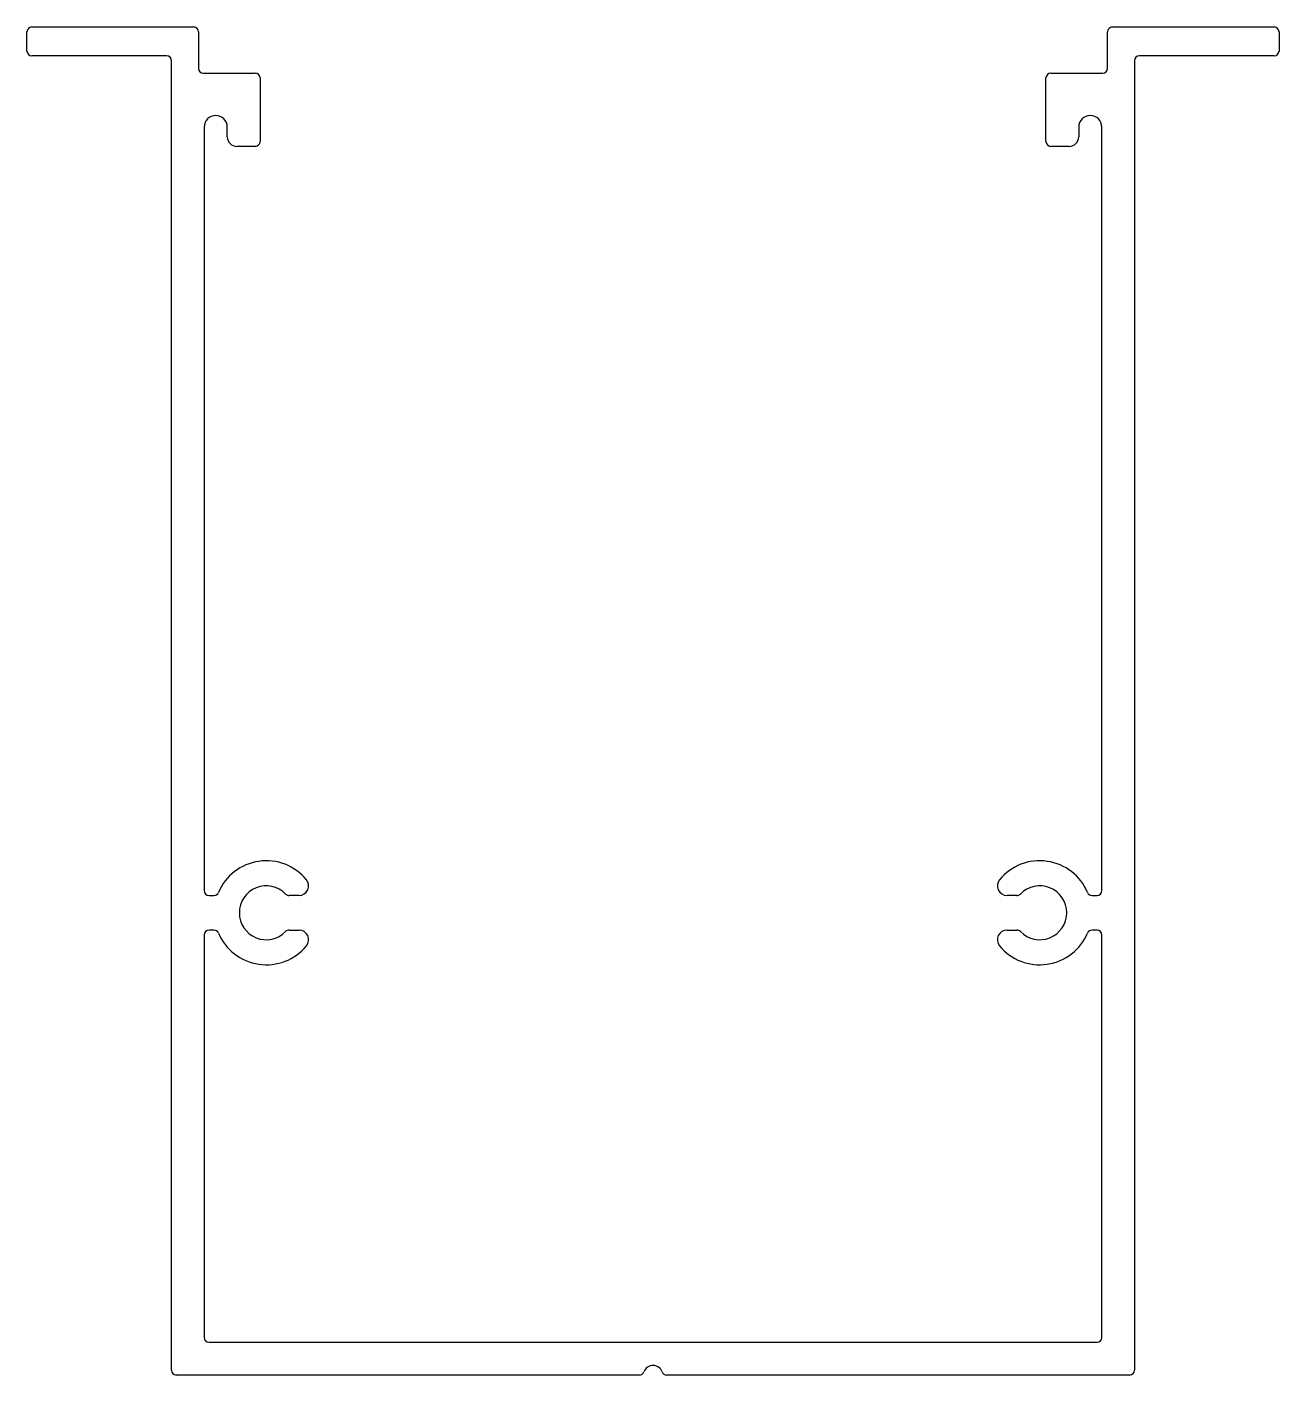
# Model space of a CAD drawing. Extents: x 995.5 to 1060.5, y 653.3 to 723.3.
import ezdxf

# ---------------------------------------------------------------- set-up
doc = ezdxf.new("R2010")
doc.units = 0
doc.layers.get('0').update_dxf_attribs({"linetype": 'CONTINUOUS'})

msp = doc.modelspace()

# ---------------------------------------------------------------- linework, layer by layer
for p, q in [((995.791, 723.289), (1004.191, 723.289)), ((1051.891, 723.289), (1060.291, 723.289)), ((995.541, 722.039), (995.541, 723.039)), ((1004.441, 723.039), (1004.441, 721.139)), ((1051.641, 721.139), (1051.641, 723.039)), ((1060.541, 723.039), (1060.541, 722.039)), ((1002.791, 721.789), (995.791, 721.789)), ((1060.291, 721.789), (1053.291, 721.789)), ((1003.041, 653.539), (1003.041, 721.539)), ((1053.041, 721.539), (1053.041, 653.539)), ((1004.691, 720.889), (1007.391, 720.889)), ((1007.641, 720.639), (1007.641, 717.339)), ((1048.441, 717.339), (1048.441, 720.639)), ((1048.691, 720.889), (1051.391, 720.889)), ((1004.741, 718.089), (1004.741, 678.441)), ((1005.941, 717.589), (1005.941, 718.089)), ((1050.141, 718.089), (1050.141, 717.589)), ((1051.341, 678.441), (1051.341, 718.089)), ((1007.391, 717.089), (1006.441, 717.089)), ((1049.641, 717.089), (1048.691, 717.089)), ((1004.991, 678.191), (1005.249, 678.191)), ((1009.663, 678.191), (1009.149, 678.191)), ((1046.932, 678.191), (1046.419, 678.191)), ((1050.832, 678.191), (1051.091, 678.191)), ((1005.249, 676.391), (1004.991, 676.391)), ((1009.149, 676.391), (1009.663, 676.391)), ((1046.419, 676.391), (1046.932, 676.391)), ((1051.091, 676.391), (1050.832, 676.391)), ((1004.741, 676.141), (1004.741, 655.239)), ((1051.341, 655.239), (1051.341, 676.141)), ((1004.991, 654.989), (1051.091, 654.989)), ((1027.334, 653.289), (1003.291, 653.289)), ((1052.791, 653.289), (1028.748, 653.289))]:
    msp.add_line(p, q)
for centre, radius, start, end in [((995.791, 723.039), 0.25, 90, 180), ((1004.191, 723.039), 0.25, 360, 90), ((1051.891, 723.039), 0.25, 90, 180), ((1060.291, 723.039), 0.25, 0, 90), ((995.791, 722.039), 0.25, 180, 270), ((1002.791, 721.539), 0.25, 0, 90), ((1053.291, 721.539), 0.25, 90, 180), ((1060.291, 722.039), 0.25, 270, 0), ((1004.691, 721.139), 0.25, 180, 270), ((1051.391, 721.139), 0.25, 270, 360), ((1007.391, 720.639), 0.25, 0, 90), ((1048.691, 720.639), 0.25, 90, 180), ((1005.341, 718.089), 0.6, 0, 180), ((1050.741, 718.089), 0.6, 0, 180), ((1006.441, 717.589), 0.5, 180, 270), ((1049.641, 717.589), 0.5, 270, 0), ((1007.391, 717.339), 0.25, 270, 0), ((1048.691, 717.339), 0.25, 180, 270), ((1007.966, 677.291), 2.7, 39.5212, 157.05605), ((1048.116, 677.291), 2.7, 22.94395, 140.4788), ((1009.663, 678.691), 0.5, 270, 39.5212), ((1046.419, 678.691), 0.5, 140.4788, 270), ((1004.991, 678.441), 0.25, 180, 270), ((1005.249, 678.441), 0.25, 270, 337.05605), ((1007.966, 677.291), 1.4, 44.18439, 315.81561), ((1048.116, 677.291), 1.4, 224.18439, 135.81561), ((1050.832, 678.441), 0.25, 202.94395, 270), ((1051.091, 678.441), 0.25, 270, 0), ((1009.149, 678.441), 0.25, 224.18439, 270), ((1046.932, 678.441), 0.25, 270, 315.81561), ((1004.991, 676.141), 0.25, 90, 180), ((1005.249, 676.141), 0.25, 22.94395, 90), ((1007.966, 677.291), 2.7, 202.94395, 320.4788), ((1009.149, 676.141), 0.25, 90, 135.81561), ((1009.663, 675.891), 0.5, 320.4788, 90), ((1046.419, 675.891), 0.5, 90, 219.5212), ((1048.116, 677.291), 2.7, 219.5212, 337.05605), ((1046.932, 676.141), 0.25, 44.18439, 90), ((1050.832, 676.141), 0.25, 90, 157.05605), ((1051.091, 676.141), 0.25, 0, 90), ((1004.991, 655.239), 0.25, 180, 270), ((1051.091, 655.239), 0.25, 270, 0), ((1003.291, 653.539), 0.25, 180, 270), ((1027.334, 653.539), 0.25, 270, 340.52878), ((1028.041, 653.289), 0.5, 19.47122, 160.52878), ((1028.748, 653.539), 0.25, 199.47122, 270), ((1052.791, 653.539), 0.25, 270, 0)]:
    msp.add_arc(centre, radius, start, end)

doc.saveas('drawing.dxf')
